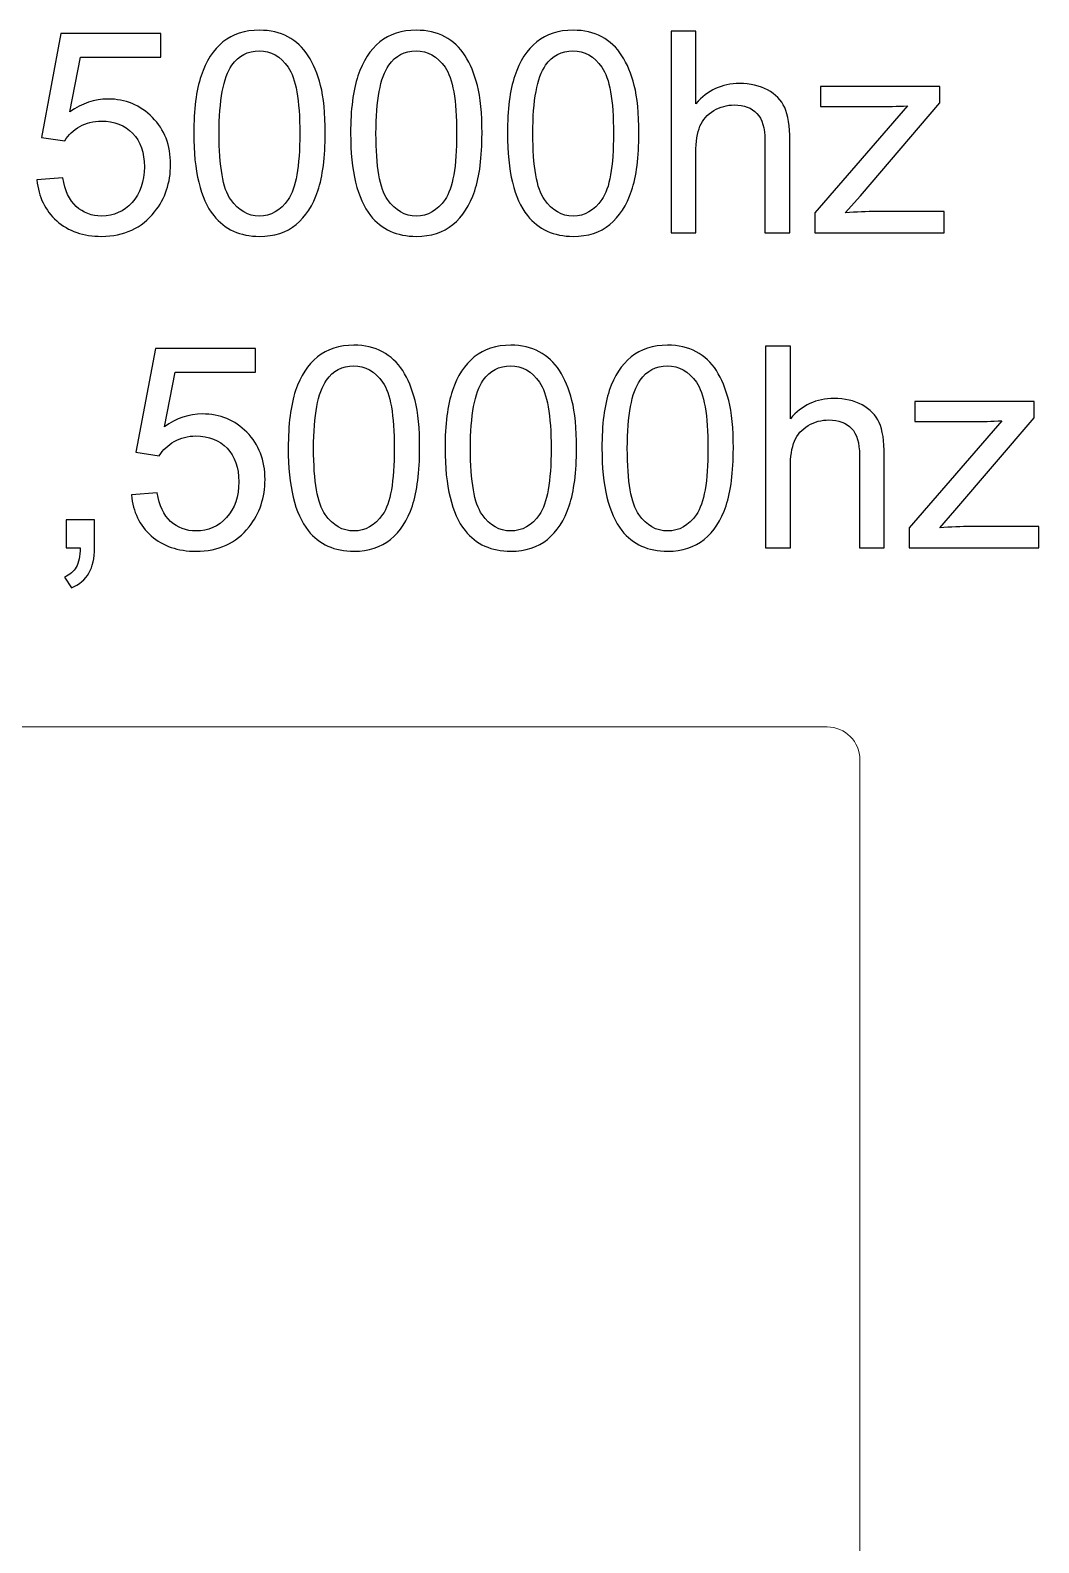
# Model space of a CAD drawing. Header units: millimetres. Extents: x -719 to 505, y -1021 to 376.
# Drawn here: x -38.9 to 51.9, y 161.1 to 297.4 of the extents above; entities that cross this region are included whole.
import ezdxf

# ---------------------------------------------------------------- set-up
doc = ezdxf.new("R2010")
doc.units = ezdxf.units.MM
doc.header["$MEASUREMENT"] = 0
doc.layers.add('ACRYL', color=7, linetype='Continuous')
doc.layers.add('OUTLINE', color=7, linetype='Continuous')

msp = doc.modelspace()

# ---------------------------------------------------------------- linework, layer by layer
at = {"layer": 'ACRYL', "color": 250}
for points, knots in [([(-38.3164, 283.8976), (-38.3164, 283.8976), (-35.9796, 284.0754), (-35.9796, 284.0754), (-35.9796, 284.0754), (-35.806, 282.9366), (-35.4039, 282.0815), (-34.7773, 281.5058), (-34.7773, 281.5058), (-34.1508, 280.9343), (-33.3846, 280.6464), (-32.4829, 280.6464), (-32.4829, 280.6464), (-31.3949, 280.6464), (-30.4847, 281.0528), (-29.7439, 281.8614), (-29.7439, 281.8614), (-29.0073, 282.6742), (-28.639, 283.7494), (-28.639, 285.0872), (-28.639, 285.0872), (-28.639, 286.3614), (-28.9904, 287.3647), (-29.6973, 288.1013), (-29.6973, 288.1013), (-30.4043, 288.8379), (-31.3399, 289.2062), (-32.504, 289.2062), (-32.504, 289.2062), (-33.2279, 289.2062), (-33.8756, 289.0411), (-34.4514, 288.7109), (-34.4514, 288.7109), (-35.0229, 288.3807), (-35.4716, 287.9531), (-35.8018, 287.4282), (-35.8018, 287.4282), (-35.8018, 287.4282), (-37.91, 287.733), (-37.91, 287.733), (-37.91, 287.733), (-37.91, 287.733), (-36.1574, 297.0802), (-36.1574, 297.0802), (-36.1574, 297.0802), (-36.1574, 297.0802), (-27.1404, 297.0802), (-27.1404, 297.0802), (-27.1404, 297.0802), (-27.1404, 297.0802), (-27.1404, 294.9466), (-27.1404, 294.9466), (-27.1404, 294.9466), (-27.1404, 294.9466), (-34.3752, 294.9466), (-34.3752, 294.9466), (-34.3752, 294.9466), (-34.3752, 294.9466), (-35.3446, 290.0402), (-35.3446, 290.0402), (-35.3446, 290.0402), (-34.2566, 290.8064), (-33.1136, 291.1874), (-31.9198, 291.1874), (-31.9198, 291.1874), (-30.3366, 291.1874), (-28.9988, 290.6371), (-27.9109, 289.5364), (-27.9109, 289.5364), (-26.8229, 288.4357), (-26.2768, 287.0218), (-26.2768, 285.2946), (-26.2768, 285.2946), (-26.2768, 283.6478), (-26.7552, 282.2254), (-27.7119, 281.0274), (-27.7119, 281.0274), (-28.8761, 279.5542), (-30.4678, 278.8176), (-32.4829, 278.8176), (-32.4829, 278.8176), (-34.1339, 278.8176), (-35.4801, 279.2833), (-36.5257, 280.2104), (-36.5257, 280.2104), (-37.5713, 281.1375), (-38.1682, 282.3651), (-38.3164, 283.8976)], [0, 0, 0, 0, 0.04347826, 0.04347826, 0.04347826, 0.04347826, 0.08695652, 0.08695652, 0.08695652, 0.08695652, 0.13043478, 0.13043478, 0.13043478, 0.13043478, 0.17391304, 0.17391304, 0.17391304, 0.17391304, 0.2173913, 0.2173913, 0.2173913, 0.2173913, 0.26086957, 0.26086957, 0.26086957, 0.26086957, 0.30434783, 0.30434783, 0.30434783, 0.30434783, 0.34782609, 0.34782609, 0.34782609, 0.34782609, 0.39130435, 0.39130435, 0.39130435, 0.39130435, 0.43478261, 0.43478261, 0.43478261, 0.43478261, 0.47826087, 0.47826087, 0.47826087, 0.47826087, 0.52173913, 0.52173913, 0.52173913, 0.52173913, 0.56521739, 0.56521739, 0.56521739, 0.56521739, 0.60869565, 0.60869565, 0.60869565, 0.60869565, 0.65217391, 0.65217391, 0.65217391, 0.65217391, 0.69565217, 0.69565217, 0.69565217, 0.69565217, 0.73913043, 0.73913043, 0.73913043, 0.73913043, 0.7826087, 0.7826087, 0.7826087, 0.7826087, 0.82608696, 0.82608696, 0.82608696, 0.82608696, 0.86956522, 0.86956522, 0.86956522, 0.86956522, 0.91304348, 0.91304348, 0.91304348, 0.91304348, 1, 1, 1, 1]), ([(-24.1898, 288.0971), (-24.1898, 290.2434), (-23.9697, 291.979), (-23.5294, 293.2914), (-23.5294, 293.2914), (-23.0849, 294.6079), (-22.4287, 295.6197), (-21.5567, 296.3267), (-21.5567, 296.3267), (-20.6888, 297.0336), (-19.5924, 297.385), (-18.2716, 297.385), (-18.2716, 297.385), (-17.2979, 297.385), (-16.4428, 297.1903), (-15.702, 296.7966), (-15.702, 296.7966), (-14.9654, 296.4029), (-14.3558, 295.8356), (-13.8816, 295.0948), (-13.8816, 295.0948), (-13.4075, 294.3582), (-13.035, 293.4565), (-12.764, 292.3939), (-12.764, 292.3939), (-12.4889, 291.3313), (-12.3534, 289.8962), (-12.3534, 288.0971), (-12.3534, 288.0971), (-12.3534, 285.9635), (-12.5735, 284.2363), (-13.0096, 282.9239), (-13.0096, 282.9239), (-13.4456, 281.6074), (-14.1018, 280.5956), (-14.9738, 279.8844), (-14.9738, 279.8844), (-15.8417, 279.1732), (-16.9423, 278.8176), (-18.2716, 278.8176), (-18.2716, 278.8176), (-20.02, 278.8176), (-21.3958, 279.4399), (-22.3949, 280.6887), (-22.3949, 280.6887), (-23.5929, 282.2127), (-24.1898, 284.6808), (-24.1898, 288.0971)], [0, 0, 0, 0, 0.07692308, 0.07692308, 0.07692308, 0.07692308, 0.15384615, 0.15384615, 0.15384615, 0.15384615, 0.23076923, 0.23076923, 0.23076923, 0.23076923, 0.30769231, 0.30769231, 0.30769231, 0.30769231, 0.38461538, 0.38461538, 0.38461538, 0.38461538, 0.46153846, 0.46153846, 0.46153846, 0.46153846, 0.53846154, 0.53846154, 0.53846154, 0.53846154, 0.61538462, 0.61538462, 0.61538462, 0.61538462, 0.69230769, 0.69230769, 0.69230769, 0.69230769, 0.76923077, 0.76923077, 0.76923077, 0.76923077, 0.84615385, 0.84615385, 0.84615385, 0.84615385, 1, 1, 1, 1]), ([(-10.0632, 288.0971), (-10.0632, 290.2434), (-9.8431, 291.979), (-9.4028, 293.2914), (-9.4028, 293.2914), (-8.9583, 294.6079), (-8.3021, 295.6197), (-7.4301, 296.3267), (-7.4301, 296.3267), (-6.5622, 297.0336), (-5.4658, 297.385), (-4.145, 297.385), (-4.145, 297.385), (-3.1713, 297.385), (-2.3162, 297.1903), (-1.5754, 296.7966), (-1.5754, 296.7966), (-0.8388, 296.4029), (-0.2292, 295.8356), (0.245, 295.0948), (0.245, 295.0948), (0.7191, 294.3582), (1.0916, 293.4565), (1.3626, 292.3939), (1.3626, 292.3939), (1.6377, 291.3313), (1.7732, 289.8962), (1.7732, 288.0971), (1.7732, 288.0971), (1.7732, 285.9635), (1.5531, 284.2363), (1.117, 282.9239), (1.117, 282.9239), (0.681, 281.6074), (0.0248, 280.5956), (-0.8472, 279.8844), (-0.8472, 279.8844), (-1.7151, 279.1732), (-2.8157, 278.8176), (-4.145, 278.8176), (-4.145, 278.8176), (-5.8934, 278.8176), (-7.2692, 279.4399), (-8.2683, 280.6887), (-8.2683, 280.6887), (-9.4663, 282.2127), (-10.0632, 284.6808), (-10.0632, 288.0971)], [0, 0, 0, 0, 0.07692308, 0.07692308, 0.07692308, 0.07692308, 0.15384615, 0.15384615, 0.15384615, 0.15384615, 0.23076923, 0.23076923, 0.23076923, 0.23076923, 0.30769231, 0.30769231, 0.30769231, 0.30769231, 0.38461538, 0.38461538, 0.38461538, 0.38461538, 0.46153846, 0.46153846, 0.46153846, 0.46153846, 0.53846154, 0.53846154, 0.53846154, 0.53846154, 0.61538462, 0.61538462, 0.61538462, 0.61538462, 0.69230769, 0.69230769, 0.69230769, 0.69230769, 0.76923077, 0.76923077, 0.76923077, 0.76923077, 0.84615385, 0.84615385, 0.84615385, 0.84615385, 1, 1, 1, 1]), ([(4.0634, 288.0971), (4.0634, 290.2434), (4.2835, 291.979), (4.7238, 293.2914), (4.7238, 293.2914), (5.1683, 294.6079), (5.8245, 295.6197), (6.6965, 296.3267), (6.6965, 296.3267), (7.5644, 297.0336), (8.6608, 297.385), (9.9816, 297.385), (9.9816, 297.385), (10.9553, 297.385), (11.8104, 297.1903), (12.5512, 296.7966), (12.5512, 296.7966), (13.2878, 296.4029), (13.8974, 295.8356), (14.3716, 295.0948), (14.3716, 295.0948), (14.8457, 294.3582), (15.2182, 293.4565), (15.4892, 292.3939), (15.4892, 292.3939), (15.7643, 291.3313), (15.8998, 289.8962), (15.8998, 288.0971), (15.8998, 288.0971), (15.8998, 285.9635), (15.6797, 284.2363), (15.2436, 282.9239), (15.2436, 282.9239), (14.8076, 281.6074), (14.1514, 280.5956), (13.2794, 279.8844), (13.2794, 279.8844), (12.4115, 279.1732), (11.3109, 278.8176), (9.9816, 278.8176), (9.9816, 278.8176), (8.2332, 278.8176), (6.8574, 279.4399), (5.8583, 280.6887), (5.8583, 280.6887), (4.6603, 282.2127), (4.0634, 284.6808), (4.0634, 288.0971)], [0, 0, 0, 0, 0.07692308, 0.07692308, 0.07692308, 0.07692308, 0.15384615, 0.15384615, 0.15384615, 0.15384615, 0.23076923, 0.23076923, 0.23076923, 0.23076923, 0.30769231, 0.30769231, 0.30769231, 0.30769231, 0.38461538, 0.38461538, 0.38461538, 0.38461538, 0.46153846, 0.46153846, 0.46153846, 0.46153846, 0.53846154, 0.53846154, 0.53846154, 0.53846154, 0.61538462, 0.61538462, 0.61538462, 0.61538462, 0.69230769, 0.69230769, 0.69230769, 0.69230769, 0.76923077, 0.76923077, 0.76923077, 0.76923077, 0.84615385, 0.84615385, 0.84615385, 0.84615385, 1, 1, 1, 1]), ([(18.7996, 279.1224), (18.7996, 279.1224), (18.7996, 297.3088), (18.7996, 297.3088), (18.7996, 297.3088), (18.7996, 297.3088), (21.0348, 297.3088), (21.0348, 297.3088), (21.0348, 297.3088), (21.0348, 297.3088), (21.0348, 290.7641), (21.0348, 290.7641), (21.0348, 290.7641), (22.072, 291.979), (23.3801, 292.5844), (24.9633, 292.5844), (24.9633, 292.5844), (25.9328, 292.5844), (26.7752, 292.3939), (27.4949, 292.0087), (27.4949, 292.0087), (28.2103, 291.6234), (28.7225, 291.0943), (29.0316, 290.4169), (29.0316, 290.4169), (29.3406, 289.7396), (29.493, 288.7532), (29.493, 287.4663), (29.493, 287.4663), (29.493, 287.4663), (29.493, 279.1224), (29.493, 279.1224), (29.493, 279.1224), (29.493, 279.1224), (27.2578, 279.1224), (27.2578, 279.1224), (27.2578, 279.1224), (27.2578, 279.1224), (27.2578, 287.4578), (27.2578, 287.4578), (27.2578, 287.4578), (27.2578, 288.5712), (27.0165, 289.384), (26.5381, 289.892), (26.5381, 289.892), (26.0555, 290.4), (25.3782, 290.654), (24.4977, 290.654), (24.4977, 290.654), (23.8415, 290.654), (23.2234, 290.4847), (22.6435, 290.1418), (22.6435, 290.1418), (22.0635, 289.7989), (21.6529, 289.3332), (21.4031, 288.7448), (21.4031, 288.7448), (21.1576, 288.1606), (21.0348, 287.352), (21.0348, 286.3191), (21.0348, 286.3191), (21.0348, 286.3191), (21.0348, 279.1224), (21.0348, 279.1224), (21.0348, 279.1224), (21.0348, 279.1224), (18.7996, 279.1224), (18.7996, 279.1224)], [0, 0, 0, 0, 0.05555556, 0.05555556, 0.05555556, 0.05555556, 0.11111111, 0.11111111, 0.11111111, 0.11111111, 0.16666667, 0.16666667, 0.16666667, 0.16666667, 0.22222222, 0.22222222, 0.22222222, 0.22222222, 0.27777778, 0.27777778, 0.27777778, 0.27777778, 0.33333333, 0.33333333, 0.33333333, 0.33333333, 0.38888889, 0.38888889, 0.38888889, 0.38888889, 0.44444444, 0.44444444, 0.44444444, 0.44444444, 0.5, 0.5, 0.5, 0.5, 0.55555556, 0.55555556, 0.55555556, 0.55555556, 0.61111111, 0.61111111, 0.61111111, 0.61111111, 0.66666667, 0.66666667, 0.66666667, 0.66666667, 0.72222222, 0.72222222, 0.72222222, 0.72222222, 0.77777778, 0.77777778, 0.77777778, 0.77777778, 0.83333333, 0.83333333, 0.83333333, 0.83333333, 0.88888889, 0.88888889, 0.88888889, 0.88888889, 1, 1, 1, 1]), ([(-21.9038, 288.0886), (-21.9038, 285.0956), (-21.5567, 283.106), (-20.8582, 282.1238), (-20.8582, 282.1238), (-20.1597, 281.1375), (-19.2961, 280.6464), (-18.2716, 280.6464), (-18.2716, 280.6464), (-17.2471, 280.6464), (-16.3835, 281.1417), (-15.685, 282.1281), (-15.685, 282.1281), (-14.9865, 283.1187), (-14.6394, 285.1041), (-14.6394, 288.0886), (-14.6394, 288.0886), (-14.6394, 291.0816), (-14.9865, 293.0712), (-15.685, 294.0534), (-15.685, 294.0534), (-16.3793, 295.0397), (-17.2514, 295.5308), (-18.297, 295.5308), (-18.297, 295.5308), (-19.3215, 295.5308), (-20.1427, 295.0948), (-20.7566, 294.2269), (-20.7566, 294.2269), (-21.5228, 293.122), (-21.9038, 291.0731), (-21.9038, 288.0886)], [0, 0, 0, 0, 0.11111111, 0.11111111, 0.11111111, 0.11111111, 0.22222222, 0.22222222, 0.22222222, 0.22222222, 0.33333333, 0.33333333, 0.33333333, 0.33333333, 0.44444444, 0.44444444, 0.44444444, 0.44444444, 0.55555556, 0.55555556, 0.55555556, 0.55555556, 0.66666667, 0.66666667, 0.66666667, 0.66666667, 0.77777778, 0.77777778, 0.77777778, 0.77777778, 1, 1, 1, 1]), ([(-7.7772, 288.0886), (-7.7772, 285.0956), (-7.4301, 283.106), (-6.7316, 282.1238), (-6.7316, 282.1238), (-6.0331, 281.1375), (-5.1695, 280.6464), (-4.145, 280.6464), (-4.145, 280.6464), (-3.1205, 280.6464), (-2.2569, 281.1417), (-1.5584, 282.1281), (-1.5584, 282.1281), (-0.8599, 283.1187), (-0.5128, 285.1041), (-0.5128, 288.0886), (-0.5128, 288.0886), (-0.5128, 291.0816), (-0.8599, 293.0712), (-1.5584, 294.0534), (-1.5584, 294.0534), (-2.2527, 295.0397), (-3.1248, 295.5308), (-4.1704, 295.5308), (-4.1704, 295.5308), (-5.1949, 295.5308), (-6.0161, 295.0948), (-6.63, 294.2269), (-6.63, 294.2269), (-7.3962, 293.122), (-7.7772, 291.0731), (-7.7772, 288.0886)], [0, 0, 0, 0, 0.11111111, 0.11111111, 0.11111111, 0.11111111, 0.22222222, 0.22222222, 0.22222222, 0.22222222, 0.33333333, 0.33333333, 0.33333333, 0.33333333, 0.44444444, 0.44444444, 0.44444444, 0.44444444, 0.55555556, 0.55555556, 0.55555556, 0.55555556, 0.66666667, 0.66666667, 0.66666667, 0.66666667, 0.77777778, 0.77777778, 0.77777778, 0.77777778, 1, 1, 1, 1]), ([(6.3494, 288.0886), (6.3494, 285.0956), (6.6965, 283.106), (7.395, 282.1238), (7.395, 282.1238), (8.0935, 281.1375), (8.9571, 280.6464), (9.9816, 280.6464), (9.9816, 280.6464), (11.0061, 280.6464), (11.8697, 281.1417), (12.5682, 282.1281), (12.5682, 282.1281), (13.2667, 283.1187), (13.6138, 285.1041), (13.6138, 288.0886), (13.6138, 288.0886), (13.6138, 291.0816), (13.2667, 293.0712), (12.5682, 294.0534), (12.5682, 294.0534), (11.8739, 295.0397), (11.0018, 295.5308), (9.9562, 295.5308), (9.9562, 295.5308), (8.9317, 295.5308), (8.1105, 295.0948), (7.4966, 294.2269), (7.4966, 294.2269), (6.7304, 293.122), (6.3494, 291.0731), (6.3494, 288.0886)], [0, 0, 0, 0, 0.11111111, 0.11111111, 0.11111111, 0.11111111, 0.22222222, 0.22222222, 0.22222222, 0.22222222, 0.33333333, 0.33333333, 0.33333333, 0.33333333, 0.44444444, 0.44444444, 0.44444444, 0.44444444, 0.55555556, 0.55555556, 0.55555556, 0.55555556, 0.66666667, 0.66666667, 0.66666667, 0.66666667, 0.77777778, 0.77777778, 0.77777778, 0.77777778, 1, 1, 1, 1]), ([(31.7451, 279.1224), (31.7451, 279.1224), (31.7451, 280.9427), (31.7451, 280.9427), (31.7451, 280.9427), (31.7451, 280.9427), (40.0932, 290.5778), (40.0932, 290.5778), (40.0932, 290.5778), (39.145, 290.527), (38.311, 290.5016), (37.5913, 290.5016), (37.5913, 290.5016), (37.5913, 290.5016), (32.2531, 290.5016), (32.2531, 290.5016), (32.2531, 290.5016), (32.2531, 290.5016), (32.2531, 292.305), (32.2531, 292.305), (32.2531, 292.305), (32.2531, 292.305), (42.9973, 292.305), (42.9973, 292.305), (42.9973, 292.305), (42.9973, 292.305), (42.9973, 290.836), (42.9973, 290.836), (42.9973, 290.836), (42.9973, 290.836), (35.8514, 282.4794), (35.8514, 282.4794), (35.8514, 282.4794), (35.8514, 282.4794), (34.4841, 280.9258), (34.4841, 280.9258), (34.4841, 280.9258), (35.4874, 281.0105), (36.4272, 281.0528), (37.3035, 281.0528), (37.3035, 281.0528), (37.3035, 281.0528), (43.4037, 281.0528), (43.4037, 281.0528), (43.4037, 281.0528), (43.4037, 281.0528), (43.4037, 279.1224), (43.4037, 279.1224), (43.4037, 279.1224), (43.4037, 279.1224), (31.7451, 279.1224), (31.7451, 279.1224)], [0, 0, 0, 0, 0.07142857, 0.07142857, 0.07142857, 0.07142857, 0.14285714, 0.14285714, 0.14285714, 0.14285714, 0.21428571, 0.21428571, 0.21428571, 0.21428571, 0.28571429, 0.28571429, 0.28571429, 0.28571429, 0.35714286, 0.35714286, 0.35714286, 0.35714286, 0.42857143, 0.42857143, 0.42857143, 0.42857143, 0.5, 0.5, 0.5, 0.5, 0.57142857, 0.57142857, 0.57142857, 0.57142857, 0.64285714, 0.64285714, 0.64285714, 0.64285714, 0.71428571, 0.71428571, 0.71428571, 0.71428571, 0.78571429, 0.78571429, 0.78571429, 0.78571429, 0.85714286, 0.85714286, 0.85714286, 0.85714286, 1, 1, 1, 1]), ([(-29.8076, 255.5215), (-29.8076, 255.5215), (-27.4708, 255.6993), (-27.4708, 255.6993), (-27.4708, 255.6993), (-27.2972, 254.5605), (-26.8951, 253.7054), (-26.2685, 253.1297), (-26.2685, 253.1297), (-25.642, 252.5582), (-24.8758, 252.2703), (-23.9741, 252.2703), (-23.9741, 252.2703), (-22.8861, 252.2703), (-21.9759, 252.6767), (-21.2351, 253.4853), (-21.2351, 253.4853), (-20.4985, 254.2981), (-20.1302, 255.3733), (-20.1302, 256.7111), (-20.1302, 256.7111), (-20.1302, 257.9853), (-20.4816, 258.9886), (-21.1885, 259.7252), (-21.1885, 259.7252), (-21.8955, 260.4618), (-22.8311, 260.8301), (-23.9952, 260.8301), (-23.9952, 260.8301), (-24.7191, 260.8301), (-25.3668, 260.665), (-25.9426, 260.3348), (-25.9426, 260.3348), (-26.5141, 260.0046), (-26.9628, 259.577), (-27.293, 259.0521), (-27.293, 259.0521), (-27.293, 259.0521), (-29.4012, 259.3569), (-29.4012, 259.3569), (-29.4012, 259.3569), (-29.4012, 259.3569), (-27.6486, 268.7041), (-27.6486, 268.7041), (-27.6486, 268.7041), (-27.6486, 268.7041), (-18.6316, 268.7041), (-18.6316, 268.7041), (-18.6316, 268.7041), (-18.6316, 268.7041), (-18.6316, 266.5705), (-18.6316, 266.5705), (-18.6316, 266.5705), (-18.6316, 266.5705), (-25.8664, 266.5705), (-25.8664, 266.5705), (-25.8664, 266.5705), (-25.8664, 266.5705), (-26.8358, 261.6641), (-26.8358, 261.6641), (-26.8358, 261.6641), (-25.7478, 262.4303), (-24.6048, 262.8113), (-23.411, 262.8113), (-23.411, 262.8113), (-21.8278, 262.8113), (-20.49, 262.261), (-19.4021, 261.1603), (-19.4021, 261.1603), (-18.3141, 260.0596), (-17.768, 258.6457), (-17.768, 256.9185), (-17.768, 256.9185), (-17.768, 255.2717), (-18.2464, 253.8493), (-19.2031, 252.6513), (-19.2031, 252.6513), (-20.3673, 251.1781), (-21.959, 250.4415), (-23.9741, 250.4415), (-23.9741, 250.4415), (-25.6251, 250.4415), (-26.9713, 250.9072), (-28.0169, 251.8343), (-28.0169, 251.8343), (-29.0625, 252.7614), (-29.6594, 253.989), (-29.8076, 255.5215)], [0, 0, 0, 0, 0.04347826, 0.04347826, 0.04347826, 0.04347826, 0.08695652, 0.08695652, 0.08695652, 0.08695652, 0.13043478, 0.13043478, 0.13043478, 0.13043478, 0.17391304, 0.17391304, 0.17391304, 0.17391304, 0.2173913, 0.2173913, 0.2173913, 0.2173913, 0.26086957, 0.26086957, 0.26086957, 0.26086957, 0.30434783, 0.30434783, 0.30434783, 0.30434783, 0.34782609, 0.34782609, 0.34782609, 0.34782609, 0.39130435, 0.39130435, 0.39130435, 0.39130435, 0.43478261, 0.43478261, 0.43478261, 0.43478261, 0.47826087, 0.47826087, 0.47826087, 0.47826087, 0.52173913, 0.52173913, 0.52173913, 0.52173913, 0.56521739, 0.56521739, 0.56521739, 0.56521739, 0.60869565, 0.60869565, 0.60869565, 0.60869565, 0.65217391, 0.65217391, 0.65217391, 0.65217391, 0.69565217, 0.69565217, 0.69565217, 0.69565217, 0.73913043, 0.73913043, 0.73913043, 0.73913043, 0.7826087, 0.7826087, 0.7826087, 0.7826087, 0.82608696, 0.82608696, 0.82608696, 0.82608696, 0.86956522, 0.86956522, 0.86956522, 0.86956522, 0.91304348, 0.91304348, 0.91304348, 0.91304348, 1, 1, 1, 1]), ([(-15.681, 259.721), (-15.681, 261.8673), (-15.4609, 263.6029), (-15.0206, 264.9153), (-15.0206, 264.9153), (-14.5761, 266.2318), (-13.9199, 267.2436), (-13.0479, 267.9506), (-13.0479, 267.9506), (-12.18, 268.6575), (-11.0836, 269.0089), (-9.7628, 269.0089), (-9.7628, 269.0089), (-8.7891, 269.0089), (-7.934, 268.8142), (-7.1932, 268.4205), (-7.1932, 268.4205), (-6.4566, 268.0268), (-5.847, 267.4595), (-5.3728, 266.7187), (-5.3728, 266.7187), (-4.8987, 265.9821), (-4.5262, 265.0804), (-4.2552, 264.0178), (-4.2552, 264.0178), (-3.9801, 262.9552), (-3.8446, 261.5201), (-3.8446, 259.721), (-3.8446, 259.721), (-3.8446, 257.5874), (-4.0647, 255.8602), (-4.5008, 254.5478), (-4.5008, 254.5478), (-4.9368, 253.2313), (-5.593, 252.2195), (-6.465, 251.5083), (-6.465, 251.5083), (-7.3329, 250.7971), (-8.4335, 250.4415), (-9.7628, 250.4415), (-9.7628, 250.4415), (-11.5112, 250.4415), (-12.887, 251.0638), (-13.8861, 252.3126), (-13.8861, 252.3126), (-15.0841, 253.8366), (-15.681, 256.3047), (-15.681, 259.721)], [0, 0, 0, 0, 0.07692308, 0.07692308, 0.07692308, 0.07692308, 0.15384615, 0.15384615, 0.15384615, 0.15384615, 0.23076923, 0.23076923, 0.23076923, 0.23076923, 0.30769231, 0.30769231, 0.30769231, 0.30769231, 0.38461538, 0.38461538, 0.38461538, 0.38461538, 0.46153846, 0.46153846, 0.46153846, 0.46153846, 0.53846154, 0.53846154, 0.53846154, 0.53846154, 0.61538462, 0.61538462, 0.61538462, 0.61538462, 0.69230769, 0.69230769, 0.69230769, 0.69230769, 0.76923077, 0.76923077, 0.76923077, 0.76923077, 0.84615385, 0.84615385, 0.84615385, 0.84615385, 1, 1, 1, 1]), ([(-1.5544, 259.721), (-1.5544, 261.8673), (-1.3343, 263.6029), (-0.894, 264.9153), (-0.894, 264.9153), (-0.4495, 266.2318), (0.2067, 267.2436), (1.0787, 267.9506), (1.0787, 267.9506), (1.9466, 268.6575), (3.043, 269.0089), (4.3638, 269.0089), (4.3638, 269.0089), (5.3375, 269.0089), (6.1926, 268.8142), (6.9334, 268.4205), (6.9334, 268.4205), (7.67, 268.0268), (8.2796, 267.4595), (8.7538, 266.7187), (8.7538, 266.7187), (9.2279, 265.9821), (9.6004, 265.0804), (9.8714, 264.0178), (9.8714, 264.0178), (10.1465, 262.9552), (10.282, 261.5201), (10.282, 259.721), (10.282, 259.721), (10.282, 257.5874), (10.0619, 255.8602), (9.6258, 254.5478), (9.6258, 254.5478), (9.1898, 253.2313), (8.5336, 252.2195), (7.6616, 251.5083), (7.6616, 251.5083), (6.7937, 250.7971), (5.6931, 250.4415), (4.3638, 250.4415), (4.3638, 250.4415), (2.6154, 250.4415), (1.2396, 251.0638), (0.2405, 252.3126), (0.2405, 252.3126), (-0.9575, 253.8366), (-1.5544, 256.3047), (-1.5544, 259.721)], [0, 0, 0, 0, 0.07692308, 0.07692308, 0.07692308, 0.07692308, 0.15384615, 0.15384615, 0.15384615, 0.15384615, 0.23076923, 0.23076923, 0.23076923, 0.23076923, 0.30769231, 0.30769231, 0.30769231, 0.30769231, 0.38461538, 0.38461538, 0.38461538, 0.38461538, 0.46153846, 0.46153846, 0.46153846, 0.46153846, 0.53846154, 0.53846154, 0.53846154, 0.53846154, 0.61538462, 0.61538462, 0.61538462, 0.61538462, 0.69230769, 0.69230769, 0.69230769, 0.69230769, 0.76923077, 0.76923077, 0.76923077, 0.76923077, 0.84615385, 0.84615385, 0.84615385, 0.84615385, 1, 1, 1, 1]), ([(12.5722, 259.721), (12.5722, 261.8673), (12.7923, 263.6029), (13.2326, 264.9153), (13.2326, 264.9153), (13.6771, 266.2318), (14.3333, 267.2436), (15.2053, 267.9506), (15.2053, 267.9506), (16.0732, 268.6575), (17.1696, 269.0089), (18.4904, 269.0089), (18.4904, 269.0089), (19.4641, 269.0089), (20.3192, 268.8142), (21.06, 268.4205), (21.06, 268.4205), (21.7966, 268.0268), (22.4062, 267.4595), (22.8804, 266.7187), (22.8804, 266.7187), (23.3545, 265.9821), (23.727, 265.0804), (23.998, 264.0178), (23.998, 264.0178), (24.2731, 262.9552), (24.4086, 261.5201), (24.4086, 259.721), (24.4086, 259.721), (24.4086, 257.5874), (24.1885, 255.8602), (23.7524, 254.5478), (23.7524, 254.5478), (23.3164, 253.2313), (22.6602, 252.2195), (21.7882, 251.5083), (21.7882, 251.5083), (20.9203, 250.7971), (19.8197, 250.4415), (18.4904, 250.4415), (18.4904, 250.4415), (16.742, 250.4415), (15.3662, 251.0638), (14.3671, 252.3126), (14.3671, 252.3126), (13.1691, 253.8366), (12.5722, 256.3047), (12.5722, 259.721)], [0, 0, 0, 0, 0.07692308, 0.07692308, 0.07692308, 0.07692308, 0.15384615, 0.15384615, 0.15384615, 0.15384615, 0.23076923, 0.23076923, 0.23076923, 0.23076923, 0.30769231, 0.30769231, 0.30769231, 0.30769231, 0.38461538, 0.38461538, 0.38461538, 0.38461538, 0.46153846, 0.46153846, 0.46153846, 0.46153846, 0.53846154, 0.53846154, 0.53846154, 0.53846154, 0.61538462, 0.61538462, 0.61538462, 0.61538462, 0.69230769, 0.69230769, 0.69230769, 0.69230769, 0.76923077, 0.76923077, 0.76923077, 0.76923077, 0.84615385, 0.84615385, 0.84615385, 0.84615385, 1, 1, 1, 1]), ([(27.3084, 250.7463), (27.3084, 250.7463), (27.3084, 268.9327), (27.3084, 268.9327), (27.3084, 268.9327), (27.3084, 268.9327), (29.5436, 268.9327), (29.5436, 268.9327), (29.5436, 268.9327), (29.5436, 268.9327), (29.5436, 262.388), (29.5436, 262.388), (29.5436, 262.388), (30.5808, 263.6029), (31.8889, 264.2083), (33.4721, 264.2083), (33.4721, 264.2083), (34.4416, 264.2083), (35.284, 264.0178), (36.0037, 263.6326), (36.0037, 263.6326), (36.7191, 263.2473), (37.2313, 262.7182), (37.5404, 262.0408), (37.5404, 262.0408), (37.8494, 261.3635), (38.0018, 260.3771), (38.0018, 259.0902), (38.0018, 259.0902), (38.0018, 259.0902), (38.0018, 250.7463), (38.0018, 250.7463), (38.0018, 250.7463), (38.0018, 250.7463), (35.7666, 250.7463), (35.7666, 250.7463), (35.7666, 250.7463), (35.7666, 250.7463), (35.7666, 259.0817), (35.7666, 259.0817), (35.7666, 259.0817), (35.7666, 260.1951), (35.5253, 261.0079), (35.0469, 261.5159), (35.0469, 261.5159), (34.5643, 262.0239), (33.887, 262.2779), (33.0065, 262.2779), (33.0065, 262.2779), (32.3503, 262.2779), (31.7322, 262.1086), (31.1523, 261.7657), (31.1523, 261.7657), (30.5723, 261.4228), (30.1617, 260.9571), (29.9119, 260.3687), (29.9119, 260.3687), (29.6664, 259.7845), (29.5436, 258.9759), (29.5436, 257.943), (29.5436, 257.943), (29.5436, 257.943), (29.5436, 250.7463), (29.5436, 250.7463), (29.5436, 250.7463), (29.5436, 250.7463), (27.3084, 250.7463), (27.3084, 250.7463)], [0, 0, 0, 0, 0.05555556, 0.05555556, 0.05555556, 0.05555556, 0.11111111, 0.11111111, 0.11111111, 0.11111111, 0.16666667, 0.16666667, 0.16666667, 0.16666667, 0.22222222, 0.22222222, 0.22222222, 0.22222222, 0.27777778, 0.27777778, 0.27777778, 0.27777778, 0.33333333, 0.33333333, 0.33333333, 0.33333333, 0.38888889, 0.38888889, 0.38888889, 0.38888889, 0.44444444, 0.44444444, 0.44444444, 0.44444444, 0.5, 0.5, 0.5, 0.5, 0.55555556, 0.55555556, 0.55555556, 0.55555556, 0.61111111, 0.61111111, 0.61111111, 0.61111111, 0.66666667, 0.66666667, 0.66666667, 0.66666667, 0.72222222, 0.72222222, 0.72222222, 0.72222222, 0.77777778, 0.77777778, 0.77777778, 0.77777778, 0.83333333, 0.83333333, 0.83333333, 0.83333333, 0.88888889, 0.88888889, 0.88888889, 0.88888889, 1, 1, 1, 1]), ([(-13.395, 259.7125), (-13.395, 256.7195), (-13.0479, 254.7299), (-12.3494, 253.7477), (-12.3494, 253.7477), (-11.6509, 252.7614), (-10.7873, 252.2703), (-9.7628, 252.2703), (-9.7628, 252.2703), (-8.7383, 252.2703), (-7.8747, 252.7656), (-7.1762, 253.752), (-7.1762, 253.752), (-6.4777, 254.7426), (-6.1306, 256.728), (-6.1306, 259.7125), (-6.1306, 259.7125), (-6.1306, 262.7055), (-6.4777, 264.6951), (-7.1762, 265.6773), (-7.1762, 265.6773), (-7.8705, 266.6636), (-8.7426, 267.1547), (-9.7882, 267.1547), (-9.7882, 267.1547), (-10.8127, 267.1547), (-11.6339, 266.7187), (-12.2478, 265.8508), (-12.2478, 265.8508), (-13.014, 264.7459), (-13.395, 262.697), (-13.395, 259.7125)], [0, 0, 0, 0, 0.11111111, 0.11111111, 0.11111111, 0.11111111, 0.22222222, 0.22222222, 0.22222222, 0.22222222, 0.33333333, 0.33333333, 0.33333333, 0.33333333, 0.44444444, 0.44444444, 0.44444444, 0.44444444, 0.55555556, 0.55555556, 0.55555556, 0.55555556, 0.66666667, 0.66666667, 0.66666667, 0.66666667, 0.77777778, 0.77777778, 0.77777778, 0.77777778, 1, 1, 1, 1]), ([(0.7316, 259.7125), (0.7316, 256.7195), (1.0787, 254.7299), (1.7772, 253.7477), (1.7772, 253.7477), (2.4757, 252.7614), (3.3393, 252.2703), (4.3638, 252.2703), (4.3638, 252.2703), (5.3883, 252.2703), (6.2519, 252.7656), (6.9504, 253.752), (6.9504, 253.752), (7.6489, 254.7426), (7.996, 256.728), (7.996, 259.7125), (7.996, 259.7125), (7.996, 262.7055), (7.6489, 264.6951), (6.9504, 265.6773), (6.9504, 265.6773), (6.2561, 266.6636), (5.384, 267.1547), (4.3384, 267.1547), (4.3384, 267.1547), (3.3139, 267.1547), (2.4927, 266.7187), (1.8788, 265.8508), (1.8788, 265.8508), (1.1126, 264.7459), (0.7316, 262.697), (0.7316, 259.7125)], [0, 0, 0, 0, 0.11111111, 0.11111111, 0.11111111, 0.11111111, 0.22222222, 0.22222222, 0.22222222, 0.22222222, 0.33333333, 0.33333333, 0.33333333, 0.33333333, 0.44444444, 0.44444444, 0.44444444, 0.44444444, 0.55555556, 0.55555556, 0.55555556, 0.55555556, 0.66666667, 0.66666667, 0.66666667, 0.66666667, 0.77777778, 0.77777778, 0.77777778, 0.77777778, 1, 1, 1, 1]), ([(14.8582, 259.7125), (14.8582, 256.7195), (15.2053, 254.7299), (15.9038, 253.7477), (15.9038, 253.7477), (16.6023, 252.7614), (17.4659, 252.2703), (18.4904, 252.2703), (18.4904, 252.2703), (19.5149, 252.2703), (20.3785, 252.7656), (21.077, 253.752), (21.077, 253.752), (21.7755, 254.7426), (22.1226, 256.728), (22.1226, 259.7125), (22.1226, 259.7125), (22.1226, 262.7055), (21.7755, 264.6951), (21.077, 265.6773), (21.077, 265.6773), (20.3827, 266.6636), (19.5106, 267.1547), (18.465, 267.1547), (18.465, 267.1547), (17.4405, 267.1547), (16.6193, 266.7187), (16.0054, 265.8508), (16.0054, 265.8508), (15.2392, 264.7459), (14.8582, 262.697), (14.8582, 259.7125)], [0, 0, 0, 0, 0.11111111, 0.11111111, 0.11111111, 0.11111111, 0.22222222, 0.22222222, 0.22222222, 0.22222222, 0.33333333, 0.33333333, 0.33333333, 0.33333333, 0.44444444, 0.44444444, 0.44444444, 0.44444444, 0.55555556, 0.55555556, 0.55555556, 0.55555556, 0.66666667, 0.66666667, 0.66666667, 0.66666667, 0.77777778, 0.77777778, 0.77777778, 0.77777778, 1, 1, 1, 1]), ([(40.2539, 250.7463), (40.2539, 250.7463), (40.2539, 252.5666), (40.2539, 252.5666), (40.2539, 252.5666), (40.2539, 252.5666), (48.602, 262.2017), (48.602, 262.2017), (48.602, 262.2017), (47.6538, 262.1509), (46.8198, 262.1255), (46.1001, 262.1255), (46.1001, 262.1255), (46.1001, 262.1255), (40.7619, 262.1255), (40.7619, 262.1255), (40.7619, 262.1255), (40.7619, 262.1255), (40.7619, 263.9289), (40.7619, 263.9289), (40.7619, 263.9289), (40.7619, 263.9289), (51.5061, 263.9289), (51.5061, 263.9289), (51.5061, 263.9289), (51.5061, 263.9289), (51.5061, 262.4599), (51.5061, 262.4599), (51.5061, 262.4599), (51.5061, 262.4599), (44.3602, 254.1033), (44.3602, 254.1033), (44.3602, 254.1033), (44.3602, 254.1033), (42.9929, 252.5497), (42.9929, 252.5497), (42.9929, 252.5497), (43.9962, 252.6344), (44.936, 252.6767), (45.8123, 252.6767), (45.8123, 252.6767), (45.8123, 252.6767), (51.9125, 252.6767), (51.9125, 252.6767), (51.9125, 252.6767), (51.9125, 252.6767), (51.9125, 250.7463), (51.9125, 250.7463), (51.9125, 250.7463), (51.9125, 250.7463), (40.2539, 250.7463), (40.2539, 250.7463)], [0, 0, 0, 0, 0.07142857, 0.07142857, 0.07142857, 0.07142857, 0.14285714, 0.14285714, 0.14285714, 0.14285714, 0.21428571, 0.21428571, 0.21428571, 0.21428571, 0.28571429, 0.28571429, 0.28571429, 0.28571429, 0.35714286, 0.35714286, 0.35714286, 0.35714286, 0.42857143, 0.42857143, 0.42857143, 0.42857143, 0.5, 0.5, 0.5, 0.5, 0.57142857, 0.57142857, 0.57142857, 0.57142857, 0.64285714, 0.64285714, 0.64285714, 0.64285714, 0.71428571, 0.71428571, 0.71428571, 0.71428571, 0.78571429, 0.78571429, 0.78571429, 0.78571429, 0.85714286, 0.85714286, 0.85714286, 0.85714286, 1, 1, 1, 1]), ([(-35.6708, 250.7463), (-35.6708, 250.7463), (-35.6708, 253.2863), (-35.6708, 253.2863), (-35.6708, 253.2863), (-35.6708, 253.2863), (-33.1308, 253.2863), (-33.1308, 253.2863), (-33.1308, 253.2863), (-33.1308, 253.2863), (-33.1308, 250.7463), (-33.1308, 250.7463), (-33.1308, 250.7463), (-33.1308, 249.8107), (-33.2959, 249.053), (-33.6303, 248.4772), (-33.6303, 248.4772), (-33.9605, 247.9015), (-34.4897, 247.4528), (-35.2136, 247.1395), (-35.2136, 247.1395), (-35.2136, 247.1395), (-35.8232, 248.1047), (-35.8232, 248.1047), (-35.8232, 248.1047), (-35.3491, 248.3121), (-35.0019, 248.6169), (-34.7818, 249.0149), (-34.7818, 249.0149), (-34.5574, 249.417), (-34.4304, 249.9928), (-34.405, 250.7463), (-34.405, 250.7463), (-34.405, 250.7463), (-35.6708, 250.7463), (-35.6708, 250.7463)], [0, 0, 0, 0, 0.1, 0.1, 0.1, 0.1, 0.2, 0.2, 0.2, 0.2, 0.3, 0.3, 0.3, 0.3, 0.4, 0.4, 0.4, 0.4, 0.5, 0.5, 0.5, 0.5, 0.6, 0.6, 0.6, 0.6, 0.7, 0.7, 0.7, 0.7, 0.8, 0.8, 0.8, 0.8, 1, 1, 1, 1])]:
    msp.add_open_spline(points, degree=3, knots=knots, dxfattribs=at)
at = {"layer": 'OUTLINE', "color": 250, "lineweight": 9}
msp.add_open_spline([(-264.1872, 27.573), (-264.1872, 27.573), (-264.1872, 231.6576), (-264.1872, 231.6576), (-264.1872, 231.6576), (-264.1872, 233.2844), (-262.8563, 234.6153), (-261.2295, 234.6153), (-261.2295, 234.6153), (-261.2295, 234.6153), (32.8551, 234.6153), (32.8551, 234.6153), (32.8551, 234.6153), (34.4819, 234.6153), (35.8128, 233.2844), (35.8128, 231.6576), (35.8128, 231.6576), (35.8128, 231.6576), (35.8128, 27.573), (35.8128, 27.573), (35.8128, 27.573), (35.8128, 25.9462), (34.4819, 24.6153), (32.8551, 24.6153), (32.8551, 24.6153), (32.8551, 24.6153), (-261.2295, 24.6153), (-261.2295, 24.6153), (-261.2295, 24.6153), (-262.8563, 24.6153), (-264.1872, 25.9462), (-264.1872, 27.573)], degree=3, knots=[0, 0, 0, 0, 0.11111111, 0.11111111, 0.11111111, 0.11111111, 0.22222222, 0.22222222, 0.22222222, 0.22222222, 0.33333333, 0.33333333, 0.33333333, 0.33333333, 0.44444444, 0.44444444, 0.44444444, 0.44444444, 0.55555556, 0.55555556, 0.55555556, 0.55555556, 0.66666667, 0.66666667, 0.66666667, 0.66666667, 0.77777778, 0.77777778, 0.77777778, 0.77777778, 1, 1, 1, 1], dxfattribs=at)

doc.saveas('drawing.dxf')
